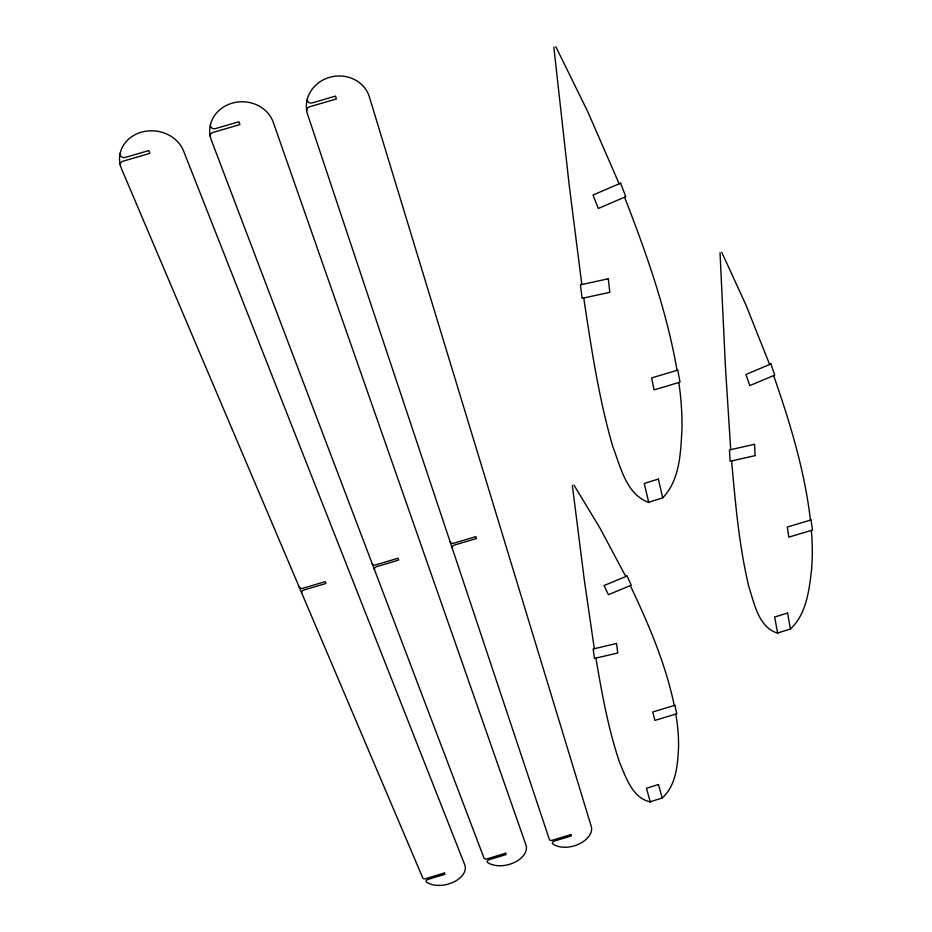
<?xml version="1.0" encoding="UTF-8"?>
<svg xmlns="http://www.w3.org/2000/svg" width="932" height="932" viewBox="0 0 932 932"><rect width="100%" height="100%" fill="white"/><g stroke="black" fill="none" stroke-linecap="round" stroke-linejoin="round"><path stroke-width="1.4" d="M662.943 497.63C680.057 479.677 680.663 452.37 681.979 428.988A479.153 371.006 -5 0 0 678.799 382.516M790.627 628.82C806.448 613.897 809.151 590.329 811.562 569.813A429.442 309.342 -12.3 0 0 811.329 530.39M662.396 797.839C676.166 785.315 677.704 764.811 678.543 747.336A401.82 262.975 -9.6 0 0 675.782 714.098M650.559 801.974C632.548 798.235 626.036 777.603 619.698 762.702C608.142 728.789 601.979 693.326 595.863 658.12M777.905 633.294C758.24 627.364 754.221 602.899 748.617 585.913C739.018 544.917 735.336 502.814 731.62 460.956M649.068 502.546C626.118 494.647 620.479 466.396 612.673 446.253C598.717 397.789 591.238 347.752 583.747 297.972M573.949 485.071L599.905 527.955L625.826 576.535M555.763 46.6L587.638 111.421L619.163 183.779M630.3 585.622C648.567 624.079 665.53 663.642 674.29 705.466M721.764 252.269L745.996 305.09L769.634 364.517M624.568 197.2C646.447 253.411 666.683 310.752 677.051 370.353M773.642 375.584C789.987 422.557 804.666 470.555 810.456 520.114M594.313 648.695L584.282 579.786L572.353 485.549M581.824 284.505L569.207 185.188L553.829 47.159M730.711 449.667L725.422 366.824L720.04 252.782M306.71 110.652A3.705 3.39 -5.5 0 1 309.296 106.865L336.37 98.967L335.462 96.112L312.034 102.951A3.728 3.413 -5.4 0 1 307.35 98.897M452.206 548.063A2.994 2.225 -14.5 0 1 454.373 545.092L476.462 538.486L475.868 536.622L453.756 543.228A3.006 2.237 -14.5 0 1 450.168 541.958M210.248 136.282A3.763 3.367 3.3 0 1 212.741 132.519L239.908 124.585L238.883 121.766L215.362 128.628A3.775 3.39 3.8 0 1 210.457 124.62M374.454 569.65A3.006 2.225 -11.6 0 1 376.54 566.691L398.698 560.074L398.022 558.221L375.841 564.85A3.017 2.237 -11.6 0 1 372.159 563.604M120.298 165.046A3.821 3.32 8.2 0 1 122.674 161.306L149.901 153.372L148.759 150.576L125.191 157.45A3.833 3.344 8.8 0 1 120.1 153.512M301.735 593.02A3.029 2.213 -9.1 0 1 303.739 590.096L325.932 583.467L325.175 581.638L302.97 588.278A3.041 2.225 -9 0 1 299.195 587.055M620.607 183.161L593.02 195.021L598.332 208.465L625.756 196.687L620.607 183.161M770.939 363.958L745.868 374.489L749.794 385.58L774.725 375.13L770.939 363.958M627.038 576.034L604.029 585.541L608.41 594.663L631.29 585.214L627.038 576.034M658.493 784.534L646.435 788.286L650.245 801.753L662.198 798.025L658.493 784.534M787.587 613.023L774.667 617.031L777.591 633.014L790.406 629.042L787.587 613.023M658.376 479.071L644.222 483.428L648.707 502.208L662.722 497.886L658.376 479.071M505.598 853.258L487.005 858.896A2.528 1.584 -14.4 0 1 484.046 858.186L211.448 140.394A32.55 29.265 1 0 1 232.091 103.184A32.55 29.265 1 0 1 273.286 122.348L525.974 845.033A22.018 13.794 -14.8 0 1 513.858 862.706A22.018 13.794 -14.8 0 1 487.646 862.473A2.528 1.573 -14.5 0 1 489.067 859.723L506.076 854.562L505.598 853.258M444.424 872.993L425.808 878.643A2.54 1.584 -13 0 1 422.779 877.956L121.649 169.1A33.004 28.892 6.7 0 1 141.233 132.227A33.004 28.892 6.7 0 1 183.592 151.031L464.742 864.779A22.077 13.77 -13.4 0 1 453.115 882.301A22.077 13.77 -13.4 0 1 426.588 882.173A2.528 1.573 -13.1 0 1 427.928 879.447L444.948 874.274L444.424 872.993M570.85 834.618L552.303 840.256A2.516 1.584 -15.9 0 1 549.402 839.534L307.735 114.799A32.142 29.428 -8.9 0 1 329.474 77.379A32.142 29.428 -8.9 0 1 369.34 96.811L591.249 826.393A21.937 13.782 -16.4 0 1 578.644 844.194A21.937 13.782 -16.4 0 1 552.804 843.856A2.516 1.573 -16 0 1 554.307 841.095L571.269 835.946L570.85 834.618M674.861 705.303L652.773 711.966L654.858 720.413L676.842 713.772L674.861 705.303M811.073 519.928L787.33 527.046L788.856 537.135L812.471 530.052L811.073 519.928M677.727 370.155L651.608 377.914L654.078 389.867L680.045 382.143L677.727 370.155M616.53 643.488L593.148 648.975L594.465 658.446L617.73 652.983L616.53 643.488M755.071 455.632L730.117 461.293L729.453 449.946L754.559 444.273L755.071 455.632M608.328 278.773L580.426 284.808L582.081 298.333L609.808 292.322L608.328 278.773"/></g></svg>
